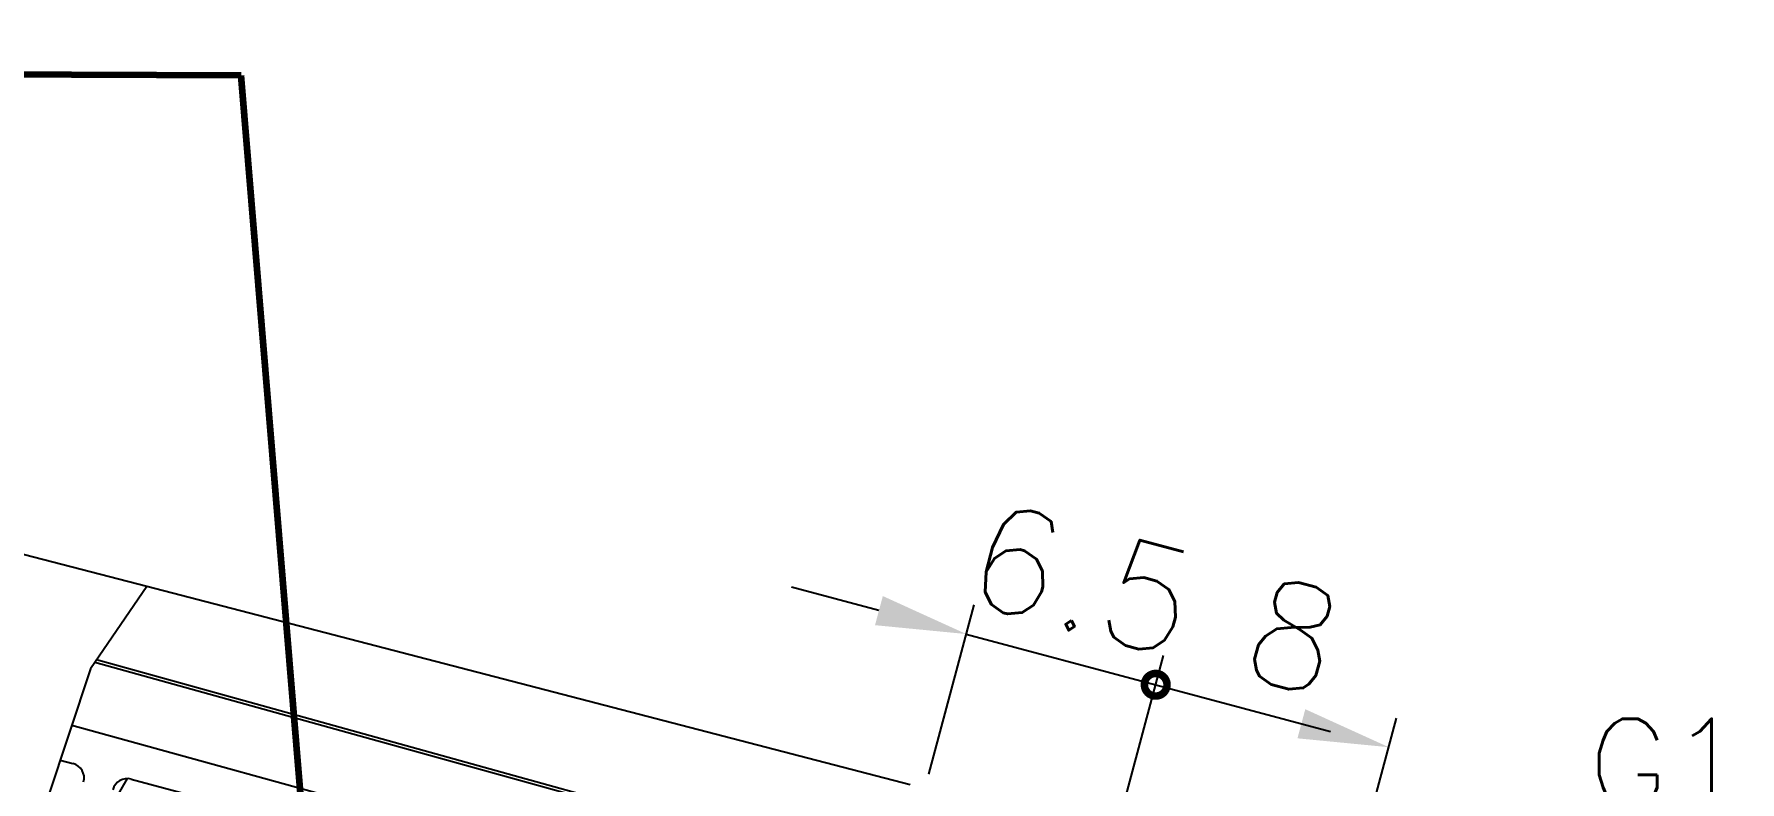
# Model space of a CAD drawing. Extents: x 41752 to 42172, y 12942 to 13239.
# Drawn here: x 42064.6 to 42121.1, y 13121.7 to 13146.5 of the extents above; entities that cross this region are included whole.
import ezdxf

# ---------------------------------------------------------------- set-up
doc = ezdxf.new("R2010")
doc.units = 0
doc.header["$LTSCALE"] = 7
doc.header["$MEASUREMENT"] = 0
doc.layers.get('0').update_dxf_attribs({"color": 2, "linetype": 'CONTINUOUS'})
for name, color, linetype in [('53', 7, 'CONTINUOUS'), ('63', 7, 'CONTINUOUS'), ('D', 2, 'CONTINUOUS'), ('DIM', 2, 'CONTINUOUS')]:
    doc.layers.add(name, color=color, linetype=linetype)
doc.styles.add('GHS', font='romans', dxfattribs={"bigfont": 'ghs'})
doc.styles.add('ROMANS', font='romans')
doc.dimstyles.new('STANDARD$7', dxfattribs={"dimtxt": 3.5, "dimasz": 3, "dimexe": 1, "dimexo": 1, "dimgap": 1, "dimtad": 1, "dimdec": 4, "dimzin": 0, "dimdsep": 46, "dimtxsty": 'GHS', "dimcen": 1, "dimclrd": 256, "dimclre": 256, "dimclrt": 2, "dimadec": 4, "dimazin": 0, "dimtfac": 1, "dimtdec": 4, "dimtmove": 2, "dimatfit": 2, "dimfxl": 0, "dimtolj": 1, "dimtzin": 0, "dimlwd": -1, "dimlwe": -1, "dimarcsym": 0})

msp = doc.modelspace()

# ---------------------------------------------------------------- linework, layer by layer
msp.add_lwpolyline([(42068.329, 13128.163), (42066.455, 13125.437), (42065.044, 13121.168), (42064.719, 13116.976), (42064.925, 13112.771), (42065.112, 13108.468), (42064.727, 13103.977), (42063.219, 13099.212), (42061.387, 13096.261)])
at = {"layer": '53', "color": 7, "linetype": 'Continuous'}
for p, q in [((42068.329, 13128.163), (41997.816, 13146.491)), ((42093.634, 13121.586), (42068.329, 13128.163)), ((42091.048, 13118.863), (42066.597, 13125.644)), ((42091.36, 13118.881), (42066.657, 13125.731)), ((42088.842, 13117.211), (42065.835, 13123.561))]:
    msp.add_line(p, q, dxfattribs=at)
at = {"layer": '63', "color": 7, "linetype": 'Continuous'}
for p, q in [((42065.455, 13122.411), (42065.876, 13122.298)), ((42067.808, 13121.78), (42081.331, 13118.157))]:
    msp.add_line(p, q, dxfattribs=at)
for centre, start, end in [((42065.747, 13121.815), 345, 75), ((42067.679, 13121.297), 75, 165)]:
    msp.add_arc(centre, 0.5, start, end, dxfattribs=at)
at = {"layer": 'DIM'}
for p, q in [((42092.599, 13127.367), (42089.701, 13128.143)), ((42094.25, 13121.938), (42095.755, 13127.556)), ((42095.496, 13126.59), (42101.775, 13124.908)), ((42099.403, 13116.058), (42102.034, 13125.874)), ((42101.775, 13124.908), (42107.57, 13123.355)), ((42106.316, 13110.945), (42109.761, 13123.803))]:
    msp.add_line(p, q, dxfattribs=at)
at = {"layer": 'DIM', "linetype": 'Continuous'}
msp.add_line((42064.733, 13116.687), (42067.683, 13121.797), dxfattribs=at)
at = {"layer": 'DIM', "const_width": 0.25}
msp.add_lwpolyline([(42101.4, 13124.908, 1), (42102.15, 13124.908, 1)], format="xyb", close=True, dxfattribs=at)
at = {"layer": 'DIM'}
for points in [[(42092.728, 13127.85), (42092.469, 13126.884), (42095.496, 13126.59)], [(42106.734, 13124.097), (42106.475, 13123.131), (42109.502, 13122.837)]]:
    msp.add_solid(points, dxfattribs=at)

# ---------------------------------------------------------------- texts
at = {"layer": 'DIM', "style": 'ROMANS'}
msp.add_text('G1/2-14', height=3, dxfattribs=at).set_placement((42116.092, 13120.781))
at = {"layer": 'DIM', "char_height": 3.5, "attachment_point": 5, "rotation": 345, "style": 'GHS'}
for s, insert in [('\\A1;6.5', (42099.347, 13128.405)), ('\\A1;8', (42106.35, 13126.529))]:
    msp.add_mtext(s, dxfattribs=dict(at, insert=insert))

# ---------------------------------------------------------------- leaders
at = {"layer": 'D'}
msp.add_leader([(42073.831, 13116.4), (42071.448, 13145.122), (42021.448, 13145.328)], dimstyle='STANDARD$7', override={"dimasz": 1.5, "dimexe": 2, "dimexo": 1, "dimtad": 0, "dimcen": -0.5, "dimclrd": 256, "dimclre": 256, "dimclrt": 256, "dimadec": 4, "dimtix": 1, "dimtofl": 1, "dimtmove": 2, "dimatfit": 0, "dimldrblk": 'Dot', "dimlwd": 65535, "dimlwe": 65535}, dxfattribs=at)

doc.saveas('drawing.dxf')
